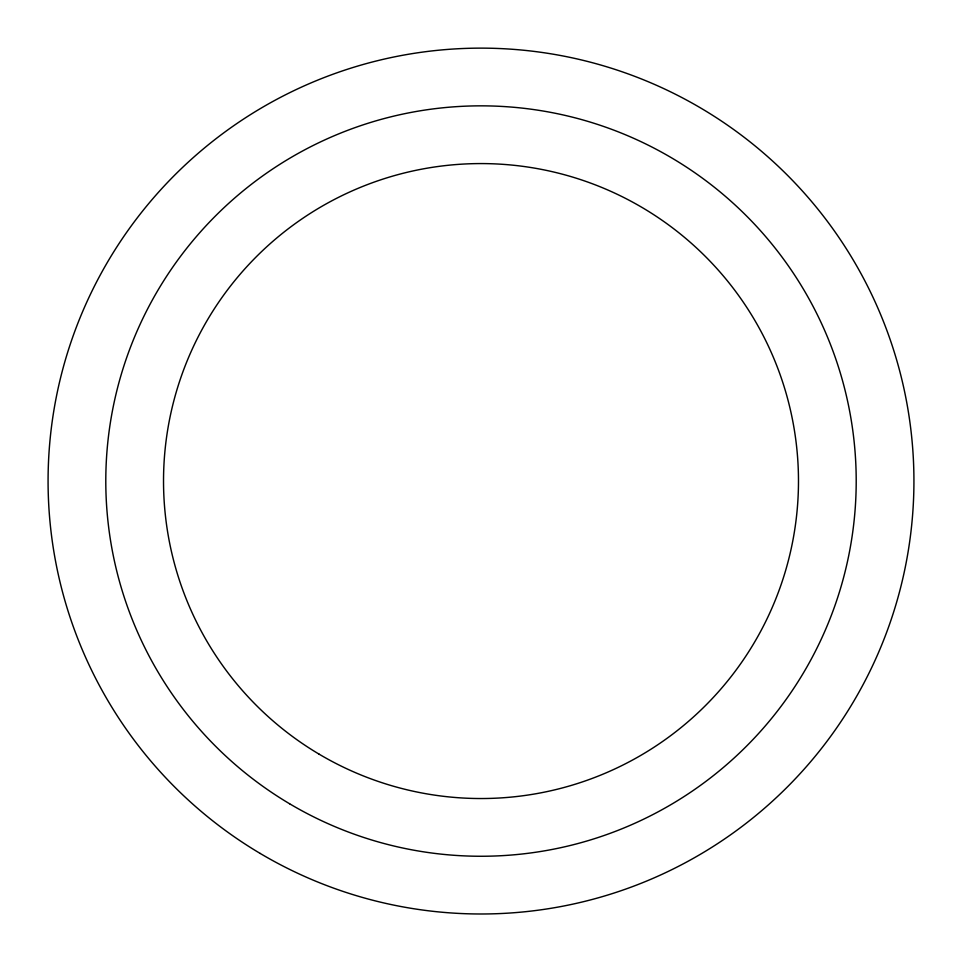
<?xml version="1.0" encoding="UTF-8"?>
<svg xmlns="http://www.w3.org/2000/svg" width="962" height="962" viewBox="0 0 962 962"><rect width="100%" height="100%" fill="white"/><g stroke="black" fill="none" stroke-linecap="round" stroke-linejoin="round"><path stroke-width="1.44" d="M260.185 853.438A432.924 432.924 0 0 0 913.9 486.099A432.924 432.924 0 0 0 268.915 103.643A432.924 432.924 0 0 0 260.185 853.438M289.634 803.787A375.204 375.204 0 0 0 856.18 485.425A375.204 375.204 0 0 0 297.186 153.956A375.204 375.204 0 0 0 289.634 803.787M319.071 754.136A317.484 317.484 0 0 0 798.46 484.752A317.484 317.484 0 0 0 325.469 204.281A317.484 317.484 0 0 0 319.071 754.136"/></g></svg>
